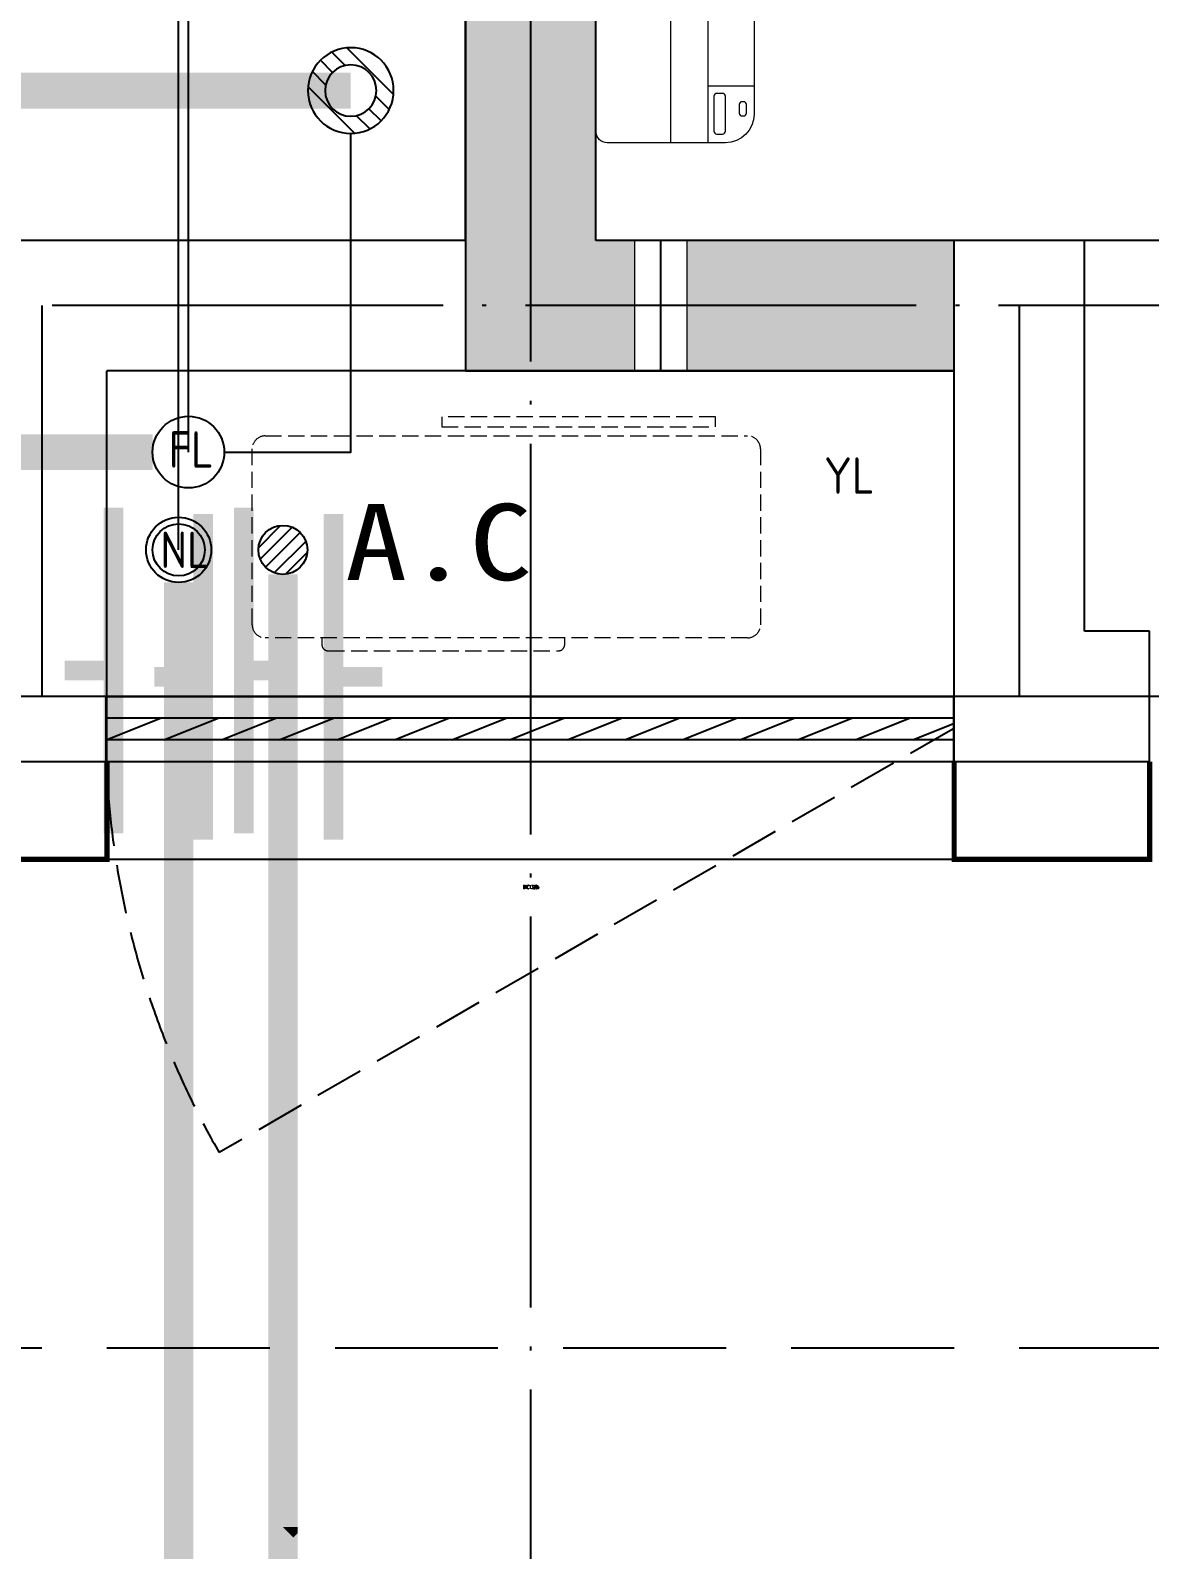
# Model space of a CAD drawing. Extents: x 27938 to 1507990, y 110129 to 923079.
# Drawn here: x 836449 to 838167, y 671348 to 673680 of the extents above; entities that cross this region are included whole.
import ezdxf

# ---------------------------------------------------------------- set-up
doc = ezdxf.new("R2010")
doc.units = 0
doc.header["$LTSCALE"] = 1000
doc.header["$MEASUREMENT"] = 0
doc.linetypes.add('DASH', pattern=[0.35, 0.25, -0.1])
doc.linetypes.add('DOTE', pattern=[2.42, 2, -0.2, 0.02, -0.2])
for name, color, linetype in [('3.5方案汇报，与郭总、侯月琴确定户型_t8$0$2020.03.04 -1安徽标准化洋房户型(UA）_t8_t8$0$看线', 154, 'Continuous'), ('COLUMN', 9, 'Continuous'), ('DIM_不分区给水', 3, 'Continuous'), ('DIM_凝结', 150, 'Continuous'), ('DIM_废水', 31, 'Continuous'), ('DOTE', 1, 'Continuous'), ('EQUIP_地漏', 7, 'Continuous'), ('PIPE-凝结', 150, 'N'), ('PIPE-废水', 31, 'TG_F'), ('PUB_HATCH', 8, 'Continuous'), ('PUB_TEXT', 4, 'Continuous'), ('VALVE_凝结', 7, 'Continuous'), ('VPIPE-凝结', 150, 'N'), ('VPIPE-废水', 31, 'Continuous'), ('WALL', 9, 'Continuous'), ('WINDOW', 4, 'Continuous'), ('WINDOW_TEXT', 7, 'Continuous'), ('卫生间', 6, 'Continuous'), ('机电标识类', 1, 'Continuous'), ('看线', 251, 'Continuous')]:
    doc.layers.add(name, color=color, linetype=linetype)
for name, color, linetype, lineweight in [('平面-空调室内机', 176, 'Continuous', 9), ('平面-空调预留孔', 173, 'Continuous', 15), ('空调', 76, 'Continuous', 13)]:
    doc.layers.add(name, color=color, linetype=linetype, lineweight=lineweight)
doc.styles.add('_TCH_WINDOW', font='SIMPLEX.shx', dxfattribs={"width": 0.7, "height": 3.5, "bigfont": 'GBCBIG.shx'})
doc.styles.get("Standard").update_dxf_attribs({"font": 'gbenor.shx', "bigfont": 'gbcbig.shx'})
doc.styles.add('TG_LINETYPE', font='SIMPLEX', dxfattribs={"width": 0.8, "height": 3, "bigfont": 'HZTXT'})
doc.styles.add('黑体', font='simhei.ttf')
doc.linetypes.add('N', pattern='A,3,-0.2,["N",Standard,S=0.25,R=0,X=-0.1,Y=-0.115],-0.2', length=3.4)
doc.linetypes.add('TG_F', pattern='A,2,-0.3,["F",TG_LINETYPE,S=0.1,R=0,X=-0.23,Y=-0.15],0', length=2.3)

# ---------------------------------------------------------------- blocks, each defined once
blk = doc.blocks.new('A$C148B7D8E')
at = {"layer": '卫生间', "color": 159, "linetype": 'DASH', "true_color": 0x22346e}
blk.add_lwpolyline([(9400.3, 15400), (7700, 15400), (7700, 10800), (7300, 10800), (7300, 10000), (900, 10000), (900, 9000), (-900, 9000), (-900, -900), (1750, -900), (1750, -2100), (23450, -2100), (23450, -900), (25100, -900)], dxfattribs=at)
blk = doc.blocks.new('GFDGFSDFGD')
at = {"layer": 'PUB_HATCH'}
blk.add_hatch(color=0, dxfattribs=at).paths.add_polyline_path([(430566.6, 364323.7), (430566.6, 364523.7), (430016.6, 364523.7), (430016.6, 365973.7), (429816.6, 365973.7), (429816.6, 364323.7)])
at = {"layer": 'COLUMN', "color": 0}
for p, q in [((429816.6, 365973.7), (429816.6, 364323.7)), ((430016.6, 364523.7), (430016.6, 365973.7)), ((430566.6, 364523.7), (430016.6, 364523.7)), ((430566.6, 364323.7), (430566.6, 364523.7)), ((429816.6, 364323.7), (430566.6, 364323.7))]:
    blk.add_line(p, q, dxfattribs=at)
blk = doc.blocks.new('dongkong')
blk.add_wipeout([(-603756, 210771), (-603756, 210570.8), (-603836, 210570.8), (-603836, 210771)])
at = {"layer": '机电标识类', "color": 250, "linetype": 'DASH', "ltscale": 400}
for p, q in [((-603796, 210771), (-603796, 210570.8)), ((-603896, 210670.7), (-603696, 210670.7))]:
    blk.add_line(p, q, dxfattribs=at)
at = {"layer": '空调', "color": 6, "linetype": 'DASH', "const_width": 2}
blk.add_lwpolyline([(-603756, 210771), (-603756, 210570.8), (-603836, 210570.8), (-603836, 210771)], close=True, dxfattribs=at)
blk = doc.blocks.new('A$C001338C2')
for p, q in [((845, 303.6), (55, 303.6)), ((109.1, 214.8), (109.1, 303.6)), ((0, 248.6), (0, 22)), ((900, 22), (900, 248.6)), ((22, 0), (878, 0))]:
    blk.add_line(p, q)
at = {"lineweight": 5}
for p, q in [((900, 214.8), (0, 214.8)), ((900, 143.2), (0, 143.2))]:
    blk.add_line(p, q, dxfattribs=at)
for points in [[(73.1, 275), (56.8, 275, -0.414214), (51.3, 280.5), (51.3, 283.4, -0.414214), (56.8, 288.9), (73.1, 288.9, -0.414214), (78.6, 283.4), (78.6, 280.5, -0.414214)], [(89.2, 226.4), (22.2, 226.4, -0.414214), (16.7, 231.9), (16.7, 243.1, -0.414214), (22.2, 248.6), (89.2, 248.6, -0.414214), (94.7, 243.1), (94.7, 231.9, -0.414214)]]:
    blk.add_lwpolyline(points, format="xyb", close=True)
for centre, radius, start, end in [((55, 248.6), 55, 90, 180), ((845, 248.6), 55, 360, 90), ((22, 22), 22, 180, 270), ((878, 22), 22, 270, 360)]:
    blk.add_arc(centre, radius, start, end)
blk = doc.blocks.new('$TwtSys$00000141')
at = {"color": 1}
for p, q in [((-47.1, 3.8), (-5, 45.9)), ((-47.1, 3.8), (-5, 45.9)), ((-43.6, -17.5), (17.5, 43.6)), ((-43.6, -17.5), (17.5, 43.6)), ((-33.2, -33.2), (33.2, 33.2)), ((-33.2, -33.2), (33.2, 33.2)), ((-16.2, -43.5), (43.8, 16.4)), ((-16.2, -43.5), (43.8, 16.4)), ((5.7, -46.1), (46.1, -5.7)), ((5.7, -46.1), (46.1, -5.7))]:
    blk.add_line(p, q, dxfattribs=at)
blk.add_circle((0, 0), 47, dxfattribs=at)
blk.add_circle((0, 0), 47, dxfattribs=at)
blk = doc.blocks.new('$TwtSys$00000543')
for p, q in [((-93.6, -8.5), (8.5, 93.6)), ((12.5, 55), (41.7, 84.2)), ((39.9, 39.9), (66.5, 66.5)), ((55, 12.5), (84.2, 41.7)), ((-8.5, -93.6), (93.6, 8.5)), ((-84.2, -41.7), (-55, -12.5)), ((-66.5, -66.5), (-39.9, -39.9)), ((-41.7, -84.2), (-12.5, -55))]:
    blk.add_line(p, q)
for radius in [94, 56.4]:
    blk.add_circle((0, 0), radius)
blk = doc.blocks.new('gsergvr')
at = {"layer": '平面-空调预留孔', "linetype": 'DASH', "ltscale": 0.1}
for p, q in [((34075.4, 17176.2), (34075.4, 17166.2)), ((34448.2, 17166.2), (34448.2, 17176.2)), ((34085.4, 17156.2), (34438.2, 17156.2))]:
    blk.add_line(p, q, dxfattribs=at)
blk.add_lwpolyline([(34679.3, 17515.3), (34259.5, 17515.3), (34259.5, 17500.2), (34679.3, 17500.2)], close=True, dxfattribs=at)
blk.add_lwpolyline([(34728.6, 17176.2), (33988.6, 17176.2, -0.414214), (33968.6, 17196.2), (33968.6, 17466.2, -0.414214), (33988.6, 17486.2), (34728.6, 17486.2, -0.414214), (34748.6, 17466.2), (34748.6, 17196.2, -0.414214)], format="xyb", close=True, dxfattribs=at)
for centre, start, end in [((34085.4, 17166.2), 180, 270), ((34438.2, 17166.2), 270, 0)]:
    blk.add_arc(centre, 10, start, end, dxfattribs=at)
at = {"layer": '平面-空调预留孔', "color": 251, "linetype": 'DASH', "ltscale": 0.1, "true_color": 0x636466, "style": '黑体', "width": 1.2}
blk.add_text('A.C', height=117.05, dxfattribs=at).set_placement((34110.9, 17264.8))
blk = doc.blocks.new('rtyryrtyeeretee')
at = {"layer": '平面-空调预留孔'}
blk.add_blockref('gsergvr', (635673.5, 326705.8), dxfattribs=at)
blk = doc.blocks.new('GDGDRGDGDRGDR')
blk.add_blockref('rtyryrtyeeretee', (-240152.6, 97240.1))
blk = doc.blocks.new('$WINLIB2D$00000039')
at = {"color": 0}
for points in [[(-0.5, 0.5), (-0.5, -0.5)], [(0.5, 0.5), (-0.5, 0.5)], [(0.5, -0.5), (0.5, 0.5)], [(-0.5, 0.1667), (0.5, 0.1667)], [(-0.3839, -0.1667), (-0.448, 0.1667)], [(-0.3159, -0.1667), (-0.38, 0.1667)], [(-0.2479, -0.1667), (-0.312, 0.1667)], [(-0.1799, -0.1667), (-0.244, 0.1667)], [(-0.1119, -0.1667), (-0.176, 0.1667)], [(-0.0439, -0.1667), (-0.108, 0.1667)], [(0.0241, -0.1667), (-0.04, 0.1667)], [(0.0921, -0.1667), (0.028, 0.1667)], [(0.16, -0.1667), (0.0959, 0.1667)], [(0.228, -0.1667), (0.1639, 0.1667)], [(0.296, -0.1667), (0.2319, 0.1667)], [(0.364, -0.1667), (0.2999, 0.1667)], [(0.432, -0.1667), (0.3679, 0.1667)], [(0.5, -0.1667), (0.4359, 0.1667)], [(-0.4519, -0.1667), (-0.5, 0.0836)], [(-0.5, -0.1667), (0.5, -0.1667)], [(0.5, -0.5), (-0.5, -0.5)]]:
    blk.add_lwpolyline(points, dxfattribs=at)
blk = doc.blocks.new('$VALVE$00000553')
at = {"const_width": 30}
for points in [[(0, 100), (0, 175)], [(0, 100), (-250, 100), (-250, 100)], [(0, 100), (250, 100), (250, 100)], [(-250, -100), (-250, -100), (0, -100)], [(250, -100), (250, -100), (0, -100)], [(0, -175), (0, -100)]]:
    blk.add_lwpolyline(points, dxfattribs=at)

msp = doc.modelspace()

# ---------------------------------------------------------------- hatches: boundary and pattern name
at = {"layer": 'PIPE-凝结'}
for points in [[(836836.6, 671382.2), (836859.1, 671382.2), (836859.1, 671372.9)], [(836836.6, 671382.2), (836852.5, 671366.3), (836859.1, 671372.9)]]:
    msp.add_hatch(color=256, dxfattribs=at).paths.add_polyline_path(points)

# ---------------------------------------------------------------- linework, layer by layer
at = {"color": 8, "const_width": 8}
for points in [[(836266.6, 672557.2), (836266.6, 672407.2), (836566.6, 672407.2), (836566.6, 672557.2)], [(837866.6, 672557.2), (837866.6, 672407.2), (838166.6, 672407.2), (838166.6, 672557.2)]]:
    msp.add_lwpolyline(points, dxfattribs=at)
at = {"layer": '3.5方案汇报，与郭总、侯月琴确定户型_t8$0$2020.03.04 -1安徽标准化洋房户型(UA）_t8_t8$0$看线', "color": 8, "ltscale": 10}
msp.add_line((840316.6, 673357.2), (838066.6, 673357.2), dxfattribs=at)
at = {"layer": 'DIM_不分区给水'}
msp.add_line((850104.1, 672657.2), (829184.1, 672657.2), dxfattribs=at)
at = {"layer": 'DOTE', "color": 169, "linetype": 'DOTE', "ltscale": 0.3}
msp.add_line((879916.6, 672657.2), (825916.6, 672657.2), dxfattribs=at)
at = {"layer": 'VPIPE-凝结', "color": 8, "ltscale": 0.1}
msp.add_lwpolyline([(836746.6, 673032.2), (836940.7, 673032.2), (836940.7, 673521.4)], dxfattribs=at)
at = {"layer": 'VPIPE-凝结', "color": 8}
msp.add_circle((836676.6, 672882.2), 40, dxfattribs=at)
at = {"layer": 'VPIPE-废水', "color": 8}
msp.add_circle((836691.6, 673032.2), 55, dxfattribs=at)
at = {"layer": 'WALL', "color": 8}
for p, q in [((836566.6, 672557.2), (836566.6, 672657.2)), ((836566.6, 672557.2), (836566.6, 672657.2)), ((836366.6, 672557.2), (836566.6, 672557.2)), ((837866.6, 672557.2), (838166.6, 672557.2))]:
    msp.add_line(p, q, dxfattribs=at)
at = {"layer": 'WINDOW', "color": 8, "linetype": 'DASH', "ltscale": 0.3}
msp.add_lwpolyline([(837864.7, 672607.2), (836738.8, 671957.2, -0.131652), (836564.7, 672607.2)], format="xyb", dxfattribs=at)
msp.add_lwpolyline([(837864.7, 672607.2), (836738.8, 671957.2, -0.131652), (836564.7, 672607.2)], format="xyb", dxfattribs=at)
at = {"layer": '看线', "color": 8, "ltscale": 0.5}
msp.add_lwpolyline([(836566.6, 672407.2), (837866.6, 672407.2)], dxfattribs=at)

# ---------------------------------------------------------------- block references
at = {"color": 8}
for name, p in [('A$C148B7D8E', (827816.6, 673757.2)), ('GFDGFSDFGD', (407300, 308833.4))]:
    msp.add_blockref(name, p, dxfattribs=at)
at = {"layer": 'EQUIP_地漏', "color": 8, "xscale": -0.7000000000000001, "yscale": 0.7000000000000001, "zscale": 0.7}
msp.add_blockref('$TwtSys$00000543', (836940.7, 673587.2), dxfattribs=at)
at = {"layer": 'EQUIP_地漏', "color": 8, "xscale": -0.8, "yscale": -0.8, "zscale": 0.8, "rotation": 180}
msp.add_blockref('$TwtSys$00000141', (836836.6, 672882.2), dxfattribs=at)
at = {"layer": 'WINDOW', "color": 8}
ref = msp.add_blockref('$WINLIB2D$00000039', (837215.6, 672607.2), dxfattribs=dict(at, xscale=1299.999999983003, yscale=-100, zscale=1299.999999983003, rotation=180))
ref.add_attrib('A', 'BYC1320b', (837205.1, 672361.7), dxfattribs={"layer": 'WINDOW_TEXT', "color": 8, "ltscale": 0.5, "height": 5.95, "style": '_TCH_WINDOW', "width": 0.494118})
ref = msp.add_blockref('$WINLIB2D$00000039', (837215.6, 672607.2), dxfattribs=dict(at, xscale=1299.999999983003, yscale=-100, zscale=1299.999999983003, rotation=180))
ref.add_attrib('A', 'BYC1320b', (837205.1, 672361.7), dxfattribs={"layer": 'WINDOW_TEXT', "color": 8, "ltscale": 0.5, "height": 5.95, "style": '_TCH_WINDOW', "width": 0.494118})
at = {"layer": '平面-空调预留孔', "color": 8, "xscale": -0.800000000046565, "yscale": 0.800000000046565, "zscale": 0.800000000046565, "rotation": 269.9999997665698}
msp.add_blockref('A$C001338C2', (837316.8, 673507.2), dxfattribs=at)

# ---------------------------------------------------------------- next in the draw order: block references
at = {"layer": '平面-空调室内机', "color": 8, "ltscale": 0.3, "rotation": 180}
msp.add_blockref('dongkong', (233620.6, 883928), dxfattribs=at)

# ---------------------------------------------------------------- next in the draw order: block references
at = {"color": 8}
msp.add_blockref('GDGDRGDGDRGDR', (407300, 231625.1), dxfattribs=at)

# ---------------------------------------------------------------- next in the draw order: linework, layer by layer
at = {"layer": '3.5方案汇报，与郭总、侯月琴确定户型_t8$0$2020.03.04 -1安徽标准化洋房户型(UA）_t8_t8$0$看线', "color": 8, "ltscale": 10}
msp.add_line((840316.6, 673357.2), (838066.6, 673357.2), dxfattribs=at)
at = {"layer": 'DIM_凝结'}
msp.add_line((836676.6, 672882.2), (836676.6, 674837.1), dxfattribs=at)
at = {"layer": 'DIM_废水'}
msp.add_line((836691.6, 673032.2), (836691.6, 675358), dxfattribs=at)
at = {"layer": 'DOTE', "color": 169, "linetype": 'DOTE', "ltscale": 0.3}
for p, q in [((837216.8, 681757.2), (837216.6, 665375.2)), ((879916.6, 673257.2), (825916.6, 673257.2)), ((836466.6, 673257.2), (836466.6, 672657.2)), ((836466.6, 673257.2), (836466.6, 672657.2)), ((837966.6, 673257.2), (837966.6, 672657.2)), ((837966.6, 673257.2), (837966.6, 672657.2))]:
    msp.add_line(p, q, dxfattribs=at)
at = {"layer": 'PIPE-凝结', "ltscale": 0.5, "const_width": 45}
for points in [[(836836.6, 672844.6), (836836.6, 671382.2)], [(836836.6, 672844.6), (836836.6, 670207.2)], [(836676.6, 672832.2), (836676.6, 671222.2)], [(836676.6, 672832.2), (836676.6, 671222.2)]]:
    msp.add_lwpolyline(points, dxfattribs=at)
at = {"layer": 'PIPE-废水', "ltscale": 0.5, "const_width": 55}
for points in [[(836041.6, 673587.2), (836881.1, 673587.2)], [(836041.6, 673587.2), (836940.7, 673587.2)], [(836341.6, 673032.2), (836636.6, 673032.2)], [(836341.6, 673032.2), (836636.6, 673032.2)]]:
    msp.add_lwpolyline(points, dxfattribs=at)
at = {"layer": 'VPIPE-凝结', "color": 8, "ltscale": 0.1}
msp.add_lwpolyline([(836746.6, 673032.2), (836940.7, 673032.2), (836940.7, 673521.4)], dxfattribs=at)
at = {"layer": 'VPIPE-凝结'}
msp.add_circle((836676.6, 672882.2), 50, dxfattribs=at)
msp.add_circle((836676.6, 672882.2), 50, dxfattribs=at)
at = {"layer": 'VPIPE-凝结', "color": 8}
msp.add_circle((836676.6, 672882.2), 40, dxfattribs=at)
at = {"layer": 'VPIPE-废水'}
msp.add_circle((836691.6, 673032.2), 55, dxfattribs=at)
msp.add_circle((836691.6, 673032.2), 55, dxfattribs=at)
at = {"layer": 'VPIPE-废水', "color": 8}
msp.add_circle((836691.6, 673032.2), 55, dxfattribs=at)
at = {"layer": 'WALL', "color": 8}
for p, q in [((837316.6, 673357.2), (837316.6, 674457.2)), ((837116.6, 673357.2), (837116.6, 674357.2)), ((837116.6, 673357.2), (837116.6, 674357.2)), ((837116.6, 673357.2), (836366.6, 673357.2)), ((837116.6, 673357.2), (836366.6, 673357.2)), ((838066.6, 673357.2), (837316.6, 673357.2)), ((838066.6, 672757.2), (838066.6, 673357.2)), ((838066.6, 672757.2), (838066.6, 673357.2)), ((837216.6, 673157.2), (836566.6, 673157.2)), ((836566.6, 672657.2), (836566.6, 673157.2)), ((837216.6, 673157.2), (836566.6, 673157.2)), ((836566.6, 672657.2), (836566.6, 673157.2)), ((837866.6, 673157.2), (837216.6, 673157.2)), ((837866.6, 672557.2), (837866.6, 673157.2)), ((837866.6, 672557.2), (837866.6, 673157.2)), ((838166.6, 672757.2), (838066.6, 672757.2)), ((838166.6, 672757.2), (838066.6, 672757.2)), ((838166.6, 672557.2), (838166.6, 672757.2)), ((838166.6, 672557.2), (838166.6, 672757.2))]:
    msp.add_line(p, q, dxfattribs=at)

# ---------------------------------------------------------------- next in the draw order: block references
at = {"layer": 'EQUIP_地漏', "color": 8, "xscale": -0.7000000000000001, "yscale": 0.7000000000000001, "zscale": 0.7}
msp.add_blockref('$TwtSys$00000543', (836940.7, 673587.2), dxfattribs=at)
at = {"layer": 'EQUIP_地漏', "color": 8, "xscale": -0.8, "yscale": -0.8, "zscale": 0.8, "rotation": 180}
msp.add_blockref('$TwtSys$00000141', (836836.6, 672882.2), dxfattribs=at)
at = {"layer": 'VALVE_凝结', "xscale": -1, "yscale": -1, "rotation": 270.0000005857809}
for p in [(836676.6, 672697.2), (836814.1, 672687.2)]:
    msp.add_blockref('$VALVE$00000553', p, dxfattribs=at)
at = {"layer": '平面-空调预留孔', "color": 8, "xscale": -0.800000000046565, "yscale": 0.800000000046565, "zscale": 0.800000000046565, "rotation": 269.9999997665698}
msp.add_blockref('A$C001338C2', (837316.8, 673507.2), dxfattribs=at)

# ---------------------------------------------------------------- next in the draw order: texts
at = {"layer": 'PUB_TEXT', "color": 8}
for s, p in [('FL', (836661.5, 673008.3)), ('FL', (836661.5, 673008.3)), ('YL', (837666.9, 672968.3)), ('YL', (837666.9, 672968.3)), ('NL', (836648.6, 672854.2)), ('NL', (836648.6, 672854.2))]:
    msp.add_text(s, height=56, dxfattribs=at).set_placement(p)

# ---------------------------------------------------------------- next in the draw order: block references
at = {"layer": '平面-空调室内机', "color": 8, "ltscale": 0.3, "rotation": 180}
msp.add_blockref('dongkong', (233620.6, 883928), dxfattribs=at)

# ---------------------------------------------------------------- next in the draw order: linework, layer by layer
at = {"layer": 'WALL', "color": 8}
for p, q in [((837316.6, 673357.2), (837316.6, 674457.2)), ((838066.6, 673357.2), (837316.6, 673357.2)), ((837866.6, 673157.2), (837216.6, 673157.2))]:
    msp.add_line(p, q, dxfattribs=at)

doc.saveas('drawing.dxf')
